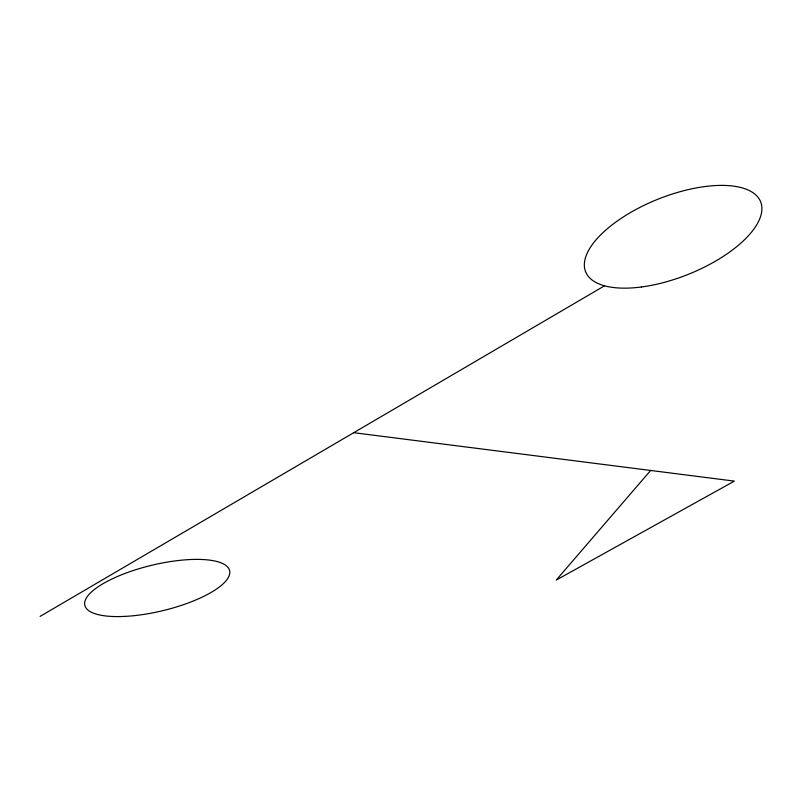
<?xml version="1.0" encoding="UTF-8"?>
<svg xmlns="http://www.w3.org/2000/svg" width="802" height="802" viewBox="0 0 802 802"><rect width="100%" height="100%" fill="white"/><g stroke="black" fill="none" stroke-linecap="round" stroke-linejoin="round"><path stroke-width="1.2" d="M650.643 470.463L556.247 580.057L734.371 481.11L353.732 432.689M40.1 616.387L604.528 285.803M641.49 286.976A94.245 40.521 -21.8 0 0 760.787 202.204A94.245 40.521 -21.8 0 0 617.079 221.162A94.245 40.521 -21.8 0 0 641.49 286.976M124.39 616.417A74.436 23.358 -13.5 0 0 229.693 571.074A74.436 23.358 -13.5 0 0 117.563 576.448A74.436 23.358 -13.5 0 0 124.39 616.417"/></g></svg>
